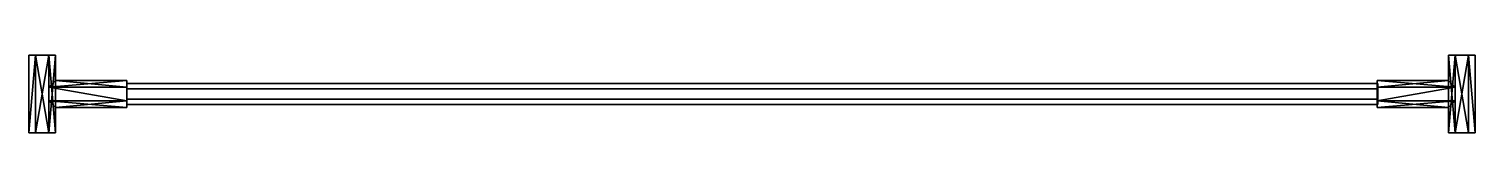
# Model space of a CAD drawing. Extents: x -279 to 279, y -17 to 13.
import ezdxf

# ---------------------------------------------------------------- set-up
doc = ezdxf.new("R2010")
doc.units = 0
doc.layers.get('0').update_dxf_attribs({"linetype": 'CONTINUOUS'})
doc.layers.add('BRANCO', color=6, linetype='CONTINUOUS')

# ---------------------------------------------------------------- blocks, each defined once
blk = doc.blocks.new('65464')
at = {"linetype": 'CONTINUOUS'}
for p, q in [((515.6305, 0, -6.9282), (515.6305, 2, -3.4641)), ((515.6305, 2, -3.4641), (515.6305, 0)), ((515.6305, 0), (515.6305, -4)), ((515.6305, -4, -6.9282), (515.6305, 0, -6.9282)), ((515.6305, -4), (515.6305, -6, -3.4641)), ((515.6305, -6, -3.4641), (515.6305, -4, -6.9282))]:
    blk.add_line(p, q, dxfattribs=at)
at = {"layer": 'BRANCO'}
for points in [[(542.7974, -16.9999, -3.4641), (545.3747, -16.9999, 1), (545.3747, 13, 1), (542.7974, -16.9999, -3.4641)], [(542.7974, -16.9999, -3.4641), (545.3747, 13, 1), (542.7974, 13, -3.4641), (542.7974, -16.9999, -3.4641)], [(542.7974, 13, -3.4641), (545.3747, 13, -7.9282), (545.3747, -16.9999, -7.9282), (542.7974, 13, -3.4641)], [(542.7974, 13, -3.4641), (545.3747, -16.9999, -7.9282), (542.7974, -16.9999, -3.4641), (542.7974, 13, -3.4641)], [(545.3747, 13, 1), (550.5295, 13, 1), (542.7974, 13, -3.4641), (545.3747, 13, 1)], [(542.7974, 13, -3.4641), (550.5295, 13, 1), (545.3747, 13, -7.9282), (542.7974, 13, -3.4641)], [(545.3747, 13, -7.9282), (542.7974, 13, -3.4641), (550.5295, 13, -7.9282), (545.3747, 13, -7.9282)], [(550.5295, 13, -7.9282), (542.7974, 13, -3.4641), (547.9521, 13, -3.4641), (550.5295, 13, -7.9282)], [(550.5295, 13, 1), (545.3747, 13, 1), (545.3747, -16.9999, 1), (550.5295, 13, 1)], [(550.5295, 13, 1), (545.3747, -16.9999, 1), (550.5295, -16.9999, 1), (550.5295, 13, 1)], [(545.3747, 13, -7.9282), (550.5295, 13, -7.9282), (550.5295, -16.9999, -7.9282), (545.3747, 13, -7.9282)], [(545.3747, 13, -7.9282), (550.5295, -16.9999, -7.9282), (545.3747, -16.9999, -7.9282), (545.3747, 13, -7.9282)], [(550.5295, 13, 1), (550.5295, 13, -7.9282), (545.3747, 13, 1), (550.5295, 13, 1)], [(553.1068, 13, -3.4641), (550.5295, 13, 1), (553.1068, -16.9999, -3.4641), (553.1068, 13, -3.4641)], [(553.1068, -16.9999, -3.4641), (550.5295, 13, 1), (550.5295, -16.9999, 1), (553.1068, -16.9999, -3.4641)], [(553.1068, -16.9999, -3.4641), (550.5295, -16.9999, -7.9282), (550.5295, 13, -7.9282), (553.1068, -16.9999, -3.4641)], [(553.1068, -16.9999, -3.4641), (550.5295, 13, -7.9282), (553.1068, 13, -3.4641), (553.1068, -16.9999, -3.4641)], [(553.1068, 13, -3.4641), (550.5295, 13, -7.9282), (550.5295, 13, 1), (553.1068, 13, -3.4641)], [(515.3747, 0.5774, 1), (545.3747, 0.5774, 1), (515.3747, 3.1547, -3.4641), (515.3747, 0.5774, 1)], [(515.3747, 3.1547, -3.4641), (545.3747, 0.5774, 1), (542.7974, 3.1547, -3.4641), (515.3747, 3.1547, -3.4641)], [(515.3747, 0.5774, -7.9282), (515.3747, 3.1547, -3.4641), (542.7974, 3.1547, -3.4641), (515.3747, 0.5774, -7.9282)], [(515.3747, 0.5774, -7.9282), (542.7974, 3.1547, -3.4641), (545.3747, 0.5774, -7.9282), (515.3747, 0.5774, -7.9282)], [(515.3747, 3.1547, -3.4641), (515.3747, 0.5774, -7.9282), (515.3747, 0.5774, 1), (515.3747, 3.1547, -3.4641)], [(515.3747, -4.5773, 1), (545.3747, -4.5773, 1), (545.3747, 0.5774, 1), (515.3747, -4.5773, 1)], [(515.3747, -4.5773, 1), (545.3747, 0.5774, 1), (515.3747, 0.5774, 1), (515.3747, -4.5773, 1)], [(515.3747, -4.5773, -7.9282), (515.3747, 0.5774, -7.9282), (545.3747, 0.5774, -7.9282), (515.3747, -4.5773, -7.9282)], [(515.3747, -4.5773, -7.9282), (545.3747, 0.5774, -7.9282), (545.3747, -4.5773, -7.9282), (515.3747, -4.5773, -7.9282)], [(515.3747, 0.5774, 1), (515.3747, 0.5774, -7.9282), (515.3747, -4.5773, 1), (515.3747, 0.5774, 1)], [(515.3747, -4.5773, 1), (515.3747, 0.5774, 1), (515.3747, -7.1547, -3.4641), (515.3747, -4.5773, 1)], [(515.3747, -7.1547, -3.4641), (515.3747, 0.5774, 1), (515.3747, -4.5773, -7.9282), (515.3747, -7.1547, -3.4641)], [(515.3747, -4.5773, -7.9282), (515.3747, -7.1547, -3.4641), (515.3747, 0.5774, -7.9282), (515.3747, -4.5773, -7.9282)], [(515.3747, 0.5774, -7.9282), (515.3747, -7.1547, -3.4641), (515.3747, -4.5773, 1), (515.3747, 0.5774, -7.9282)], [(515.3747, -7.1547, -3.4641), (515.3747, -4.5773, -7.9282), (542.7974, -7.1547, -3.4641), (515.3747, -7.1547, -3.4641)], [(542.7974, -7.1547, -3.4641), (515.3747, -4.5773, -7.9282), (545.3747, -4.5773, -7.9282), (542.7974, -7.1547, -3.4641)], [(515.3747, -4.5773, 1), (515.3747, -7.1547, -3.4641), (545.3747, -4.5773, 1), (515.3747, -4.5773, 1)], [(545.3747, -4.5773, 1), (515.3747, -7.1547, -3.4641), (542.7974, -7.1547, -3.4641), (545.3747, -4.5773, 1)], [(542.7974, -16.9999, -3.4641), (545.3747, -16.9999, -7.9282), (545.3747, -16.9999, 1), (542.7974, -16.9999, -3.4641)], [(545.3747, -16.9999, 1), (545.3747, -16.9999, -7.9282), (550.5295, -16.9999, 1), (545.3747, -16.9999, 1)], [(550.5295, -16.9999, 1), (545.3747, -16.9999, 1), (553.1068, -16.9999, -3.4641), (550.5295, -16.9999, 1)], [(553.1068, -16.9999, -3.4641), (545.3747, -16.9999, 1), (550.5295, -16.9999, -7.9282), (553.1068, -16.9999, -3.4641)], [(550.5295, -16.9999, -7.9282), (553.1068, -16.9999, -3.4641), (545.3747, -16.9999, -7.9282), (550.5295, -16.9999, -7.9282)], [(545.3747, -16.9999, -7.9282), (553.1068, -16.9999, -3.4641), (547.9521, -16.9999, -3.4641), (545.3747, -16.9999, -7.9282)]]:
    blk.add_3dface(points, dxfattribs=at)

msp = doc.modelspace()

# ---------------------------------------------------------------- linework, layer by layer
at = {"layer": 'BRANCO', "linetype": 'CONTINUOUS'}
for p, q in [((-241.27, 0, -6.93), (-241.27, 2, -3.46)), ((-241.27, 2, -3.46), (-241.27, 0, 0)), ((-241.27, 2, -3.46), (241.27, 2, -3.46)), ((-241.27, 0, 0), (241.27, 0, 0)), ((-241.27, 0, 0), (-241.27, -4, 0)), ((-241.27, -4, -6.93), (-241.27, 0, -6.93)), ((-241.27, 0, -6.93), (241.27, 0, -6.93)), ((-241.27, -4, 0), (-241.27, -6, -3.46)), ((-241.27, -6, -3.46), (-241.27, -4, -6.93)), ((-241.27, -4, 0), (241.27, -4, 0)), ((-241.27, -4, -6.93), (241.27, -4, -6.93)), ((-241.27, -6, -3.46), (241.27, -6, -3.46))]:
    msp.add_line(p, q, dxfattribs=at)
at = {"layer": 'BRANCO'}
for points in [[(-276.42, 13, 1), (-279, 13, -3.46), (-279, -17, -3.46), (-276.42, 13, 1)], [(-276.42, 13, 1), (-279, -17, -3.46), (-276.42, -17, 1), (-276.42, 13, 1)], [(-276.42, -17, -7.93), (-279, -17, -3.46), (-276.42, 13, -7.93), (-276.42, -17, -7.93)], [(-276.42, 13, -7.93), (-279, -17, -3.46), (-279, 13, -3.46), (-276.42, 13, -7.93)], [(-276.42, 13, 1), (-271.27, 13, 1), (-279, 13, -3.46), (-276.42, 13, 1)], [(-279, 13, -3.46), (-271.27, 13, 1), (-276.42, 13, -7.93), (-279, 13, -3.46)], [(-276.42, 13, -7.93), (-279, 13, -3.46), (-271.27, 13, -7.93), (-276.42, 13, -7.93)], [(-271.27, 13, -7.93), (-279, 13, -3.46), (-273.85, 13, -3.46), (-271.27, 13, -7.93)], [(-271.27, 13, 1), (-276.42, 13, 1), (-271.27, -17, 1), (-271.27, 13, 1)], [(-271.27, -17, 1), (-276.42, 13, 1), (-276.42, -17, 1), (-271.27, -17, 1)], [(-276.42, 13, -7.93), (-271.27, 13, -7.93), (-276.42, -17, -7.93), (-276.42, 13, -7.93)], [(-276.42, -17, -7.93), (-271.27, 13, -7.93), (-271.27, -17, -7.93), (-276.42, -17, -7.93)], [(-271.27, 13, 1), (-271.27, 13, -7.93), (-276.42, 13, 1), (-271.27, 13, 1)], [(-271.27, -17, 1), (-268.69, -17, -3.46), (-271.27, 13, 1), (-271.27, -17, 1)], [(-271.27, 13, 1), (-268.69, -17, -3.46), (-268.69, 13, -3.46), (-271.27, 13, 1)], [(-271.27, 13, -7.93), (-268.69, 13, -3.46), (-271.27, -17, -7.93), (-271.27, 13, -7.93)], [(-271.27, -17, -7.93), (-268.69, 13, -3.46), (-268.69, -17, -3.46), (-271.27, -17, -7.93)], [(-268.69, 13, -3.46), (-271.27, 13, -7.93), (-271.27, 13, 1), (-268.69, 13, -3.46)], [(-271.27, 0.58, 1), (-241.27, 0.58, 1), (-241.27, 3.15, -3.46), (-271.27, 0.58, 1)], [(-271.27, 0.58, 1), (-241.27, 3.15, -3.46), (-268.69, 3.15, -3.46), (-271.27, 0.58, 1)], [(-268.69, 3.15, -3.46), (-241.27, 0.58, -7.93), (-271.27, 0.58, -7.93), (-268.69, 3.15, -3.46)], [(-271.27, -4.58, 1), (-241.27, -4.58, 1), (-271.27, 0.58, 1), (-271.27, -4.58, 1)], [(-271.27, 0.58, 1), (-241.27, -4.58, 1), (-241.27, 0.58, 1), (-271.27, 0.58, 1)], [(-241.27, 0.58, -7.93), (-241.27, -4.58, -7.93), (-271.27, 0.58, -7.93), (-241.27, 0.58, -7.93)], [(-271.27, 0.58, -7.93), (-241.27, -4.58, -7.93), (-271.27, -4.58, -7.93), (-271.27, 0.58, -7.93)], [(-241.27, 3.15, -3.46), (-241.27, 0.58, -7.93), (-268.69, 3.15, -3.46), (-241.27, 3.15, -3.46)], [(-241.27, 0.58, 1), (-241.27, -4.58, 1), (-241.27, 3.15, -3.46), (-241.27, 0.58, 1)], [(-241.27, 3.15, -3.46), (-241.27, -4.58, 1), (-241.27, 0.58, -7.93), (-241.27, 3.15, -3.46)], [(-241.27, -4.58, 1), (-241.27, -4.58, -7.93), (-241.27, 0.58, 1), (-241.27, -4.58, 1)], [(-241.27, -4.58, -7.93), (-268.69, -7.15, -3.46), (-271.27, -4.58, -7.93), (-241.27, -4.58, -7.93)], [(-241.27, -7.15, -3.46), (-241.27, -4.58, 1), (-271.27, -4.58, 1), (-241.27, -7.15, -3.46)], [(-241.27, -7.15, -3.46), (-271.27, -4.58, 1), (-268.69, -7.15, -3.46), (-241.27, -7.15, -3.46)], [(-241.27, -4.58, -7.93), (-241.27, -7.15, -3.46), (-268.69, -7.15, -3.46), (-241.27, -4.58, -7.93)], [(-241.27, -7.15, -3.46), (-241.27, -4.58, -7.93), (-241.27, -4.58, 1), (-241.27, -7.15, -3.46)], [(-279, -17, -3.46), (-276.42, -17, -7.93), (-276.42, -17, 1), (-279, -17, -3.46)], [(-276.42, -17, 1), (-276.42, -17, -7.93), (-271.27, -17, 1), (-276.42, -17, 1)], [(-271.27, -17, 1), (-276.42, -17, 1), (-268.69, -17, -3.46), (-271.27, -17, 1)], [(-268.69, -17, -3.46), (-276.42, -17, 1), (-271.27, -17, -7.93), (-268.69, -17, -3.46)], [(-271.27, -17, -7.93), (-268.69, -17, -3.46), (-276.42, -17, -7.93), (-271.27, -17, -7.93)], [(-276.42, -17, -7.93), (-268.69, -17, -3.46), (-273.85, -17, -3.46), (-276.42, -17, -7.93)]]:
    msp.add_3dface(points, dxfattribs=at)
at = {"layer": 'BRANCO', "linetype": 'CONTINUOUS'}
for points in [[(-241.27, 2, -3.46), (-241.27, 0, 0), (241.27, 0, 0), (241.27, 2, -3.46)], [(241.27, 0, -6.93), (241.27, 2, -3.46), (-241.27, 2, -3.46), (-241.27, 0, -6.93)], [(-241.27, -4, 0), (-241.27, 0, 0), (241.27, 0, 0), (241.27, -4, 0)], [(241.27, -4, -6.93), (241.27, 0, -6.93), (-241.27, 0, -6.93), (-241.27, -4, -6.93)], [(-241.27, -4, -6.93), (-241.27, -6, -3.46), (241.27, -6, -3.46), (241.27, -4, -6.93)], [(-241.27, -6, -3.46), (-241.27, -4, 0), (241.27, -4, 0), (241.27, -6, -3.46)]]:
    msp.add_3dface(points, dxfattribs=at)

# ---------------------------------------------------------------- block references
msp.add_blockref('65464', (-274.36, 0, 0), dxfattribs=at)

doc.saveas('drawing.dxf')
